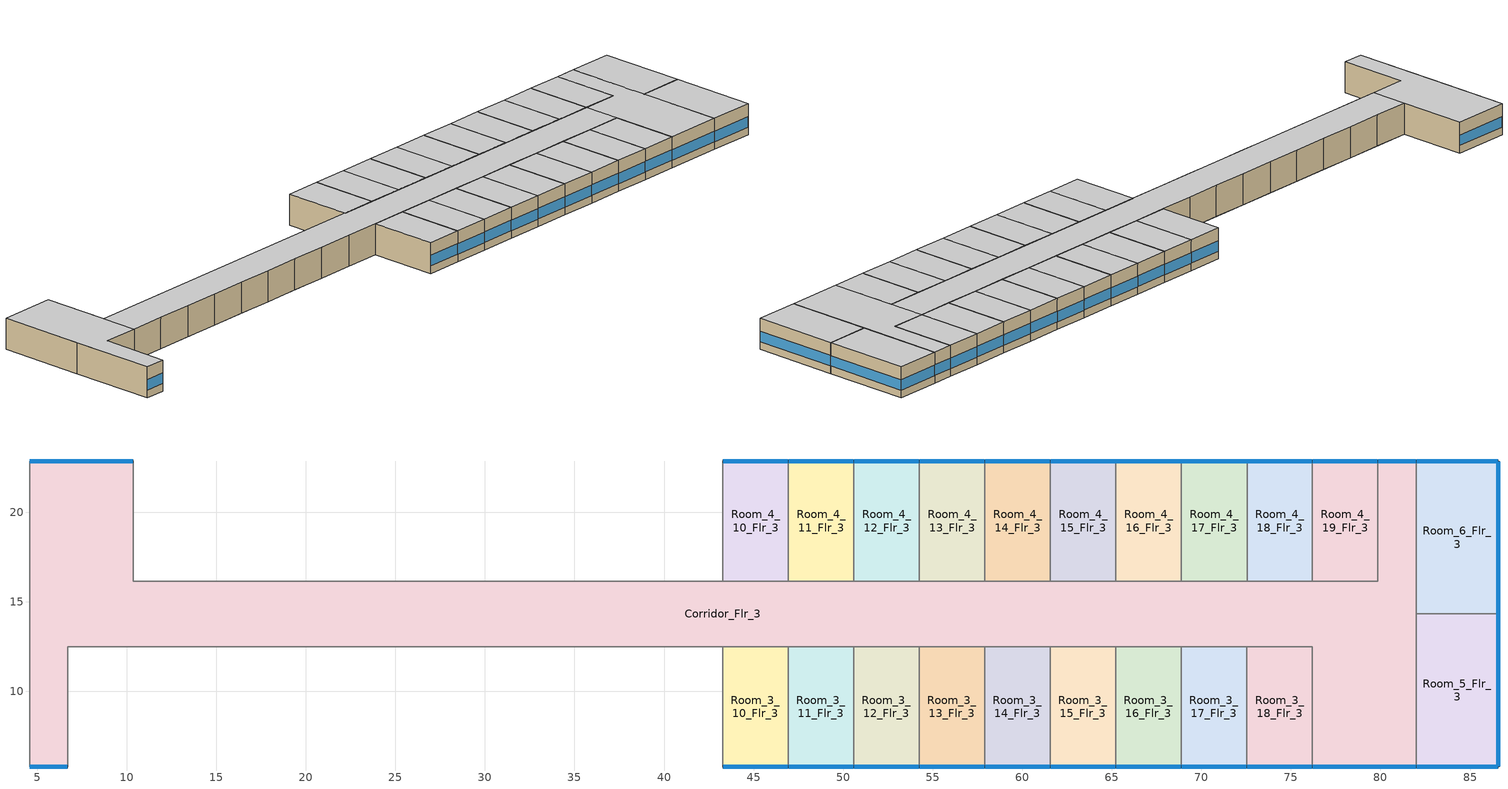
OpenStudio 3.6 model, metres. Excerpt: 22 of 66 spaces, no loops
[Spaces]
Room_6_Flr_3
 floor adiabatic (BTAP-Int-Wall): 86.56,22.86 86.56,14.33 81.99,14.33 81.99,22.86 z7.01
 wall outside: 86.56,14.33 86.56,22.86 81.99,22.86 z7.01:10.06
 wall to Corridor_Flr_3: 81.99,22.86 81.99,14.33 z7.01:10.06
 wall to Room_5_Flr_3: 81.99,14.33 86.56,14.33 z7.01:10.06
 window (BTAP-Ext-FixedWindow:U=0.220 SHGC=0.600): 86.56,14.35 86.56,22.83 z7.77:8.79; 86.54,22.86 82.02,22.86 z7.77:8.8
 ceiling adiabatic (BTAP-Int-Wall): 86.56,14.33 86.56,22.86 81.99,22.86 81.99,14.33 z10.06
Corridor_Flr_3
 floor adiabatic (BTAP-Int-Wall): 76.2,16.15 76.2,12.5 10.36,12.5 10.36,16.15 z7.01; 81.99,22.86 81.99,5.79 76.2,5.79 76.2,16.15 79.86,16.15 79.86,22.86 z7.01; 10.36,22.86 10.36,12.5 6.71,12.5 6.71,5.79 4.57,5.79 4.57,22.86 z7.01
 wall outside: 81.99,22.86 79.86,22.86 / 4.57,5.79 6.71,5.79 / 10.36,22.86 4.57,22.86 / 76.2,5.79 81.99,5.79 z7.01:10.06
 wall to Room_4_19_Flr_3: 79.86,22.86 79.86,16.15 76.2,16.15 z7.01:10.06
 wall to Room_3_0_Flr_3: 6.71,5.79 6.71,12.5 10.36,12.5 z7.01:10.06
 wall to Room_2_Flr_3: 4.57,22.86 4.57,14.33 z7.01:10.06
 wall to Room_3_18_Flr_3: 72.53,12.5 76.2,12.5 76.2,5.79 z7.01:10.06
 wall to Room_5_Flr_3: 81.99,5.79 81.99,14.33 z7.01:10.06
 wall to Room_4_1_Flr_3: 14.02,16.15 10.36,16.15 10.36,22.86 z7.01:10.06
 wall to Room_1_Flr_3: 4.57,14.33 4.57,5.79 z7.01:10.06
 wall to Room_4_2_Flr_3: 17.68,16.15 14.02,16.15 z7.01:10.06
 wall to Room_3_17_Flr_3: 68.88,12.5 72.53,12.5 z7.01:10.06
 wall to Room_3_2_Flr_3: 14.02,12.5 17.68,12.5 z7.01:10.06
 wall to Room_3_8_Flr_3: 35.96,12.5 39.62,12.5 z7.01:10.06
 wall to Room_3_9_Flr_3: 39.62,12.5 43.28,12.5 z7.01:10.06
 wall to Room_3_3_Flr_3: 17.68,12.5 21.33,12.5 z7.01:10.06
 wall to Room_3_7_Flr_3: 32.3,12.5 35.96,12.5 z7.01:10.06
 wall to Room_3_4_Flr_3: 21.33,12.5 24.99,12.5 z7.01:10.06
 wall to Room_3_1_Flr_3: 10.36,12.5 14.02,12.5 z7.01:10.06
 wall to Room_3_6_Flr_3: 28.65,12.5 32.3,12.5 z7.01:10.06
 wall to Room_3_5_Flr_3: 24.99,12.5 28.65,12.5 z7.01:10.06
 wall to Room_3_14_Flr_3: 57.9,12.5 61.56,12.5 z7.01:10.06
 wall to Room_3_13_Flr_3: 54.25,12.5 57.9,12.5 z7.01:10.06
 wall to Room_3_15_Flr_3: 61.56,12.5 65.22,12.5 z7.01:10.06
 wall to Room_3_11_Flr_3: 46.93,12.5 50.59,12.5 z7.01:10.06
 wall to Room_3_10_Flr_3: 43.28,12.5 46.93,12.5 z7.01:10.06
 wall to Room_3_12_Flr_3: 50.59,12.5 54.25,12.5 z7.01:10.06
 wall to Room_3_16_Flr_3: 65.22,12.5 68.88,12.5 z7.01:10.06
 wall to Room_4_3_Flr_3: 21.34,16.15 17.68,16.15 z7.01:10.06
 wall to Room_4_4_Flr_3: 25,16.15 21.34,16.15 z7.01:10.06
 wall to Room_4_6_Flr_3: 32.31,16.15 28.65,16.15 z7.01:10.06
 wall to Room_4_10_Flr_3: 46.94,16.15 43.28,16.15 z7.01:10.06
 wall to Room_4_7_Flr_3: 35.97,16.15 32.31,16.15 z7.01:10.06
 wall to Room_4_9_Flr_3: 43.28,16.15 39.63,16.15 z7.01:10.06
 wall to Room_4_8_Flr_3: 39.63,16.15 35.97,16.15 z7.01:10.06
 wall to Room_4_11_Flr_3: 50.6,16.15 46.94,16.15 z7.01:10.06
 wall to Room_4_5_Flr_3: 28.65,16.15 25,16.15 z7.01:10.06
 wall to Room_4_14_Flr_3: 61.58,16.15 57.92,16.15 z7.01:10.06
 wall to Room_4_16_Flr_3: 68.89,16.15 65.23,16.15 z7.01:10.06
 wall to Room_4_17_Flr_3: 72.55,16.15 68.89,16.15 z7.01:10.06
 wall to Room_4_13_Flr_3: 57.92,16.15 54.26,16.15 z7.01:10.06
 wall to Room_4_18_Flr_3: 76.2,16.15 72.55,16.15 z7.01:10.06
 wall to Room_4_12_Flr_3: 54.26,16.15 50.6,16.15 z7.01:10.06
 wall to Room_4_15_Flr_3: 65.23,16.15 61.58,16.15 z7.01:10.06
 window (BTAP-Ext-FixedWindow:U=0.220 SHGC=0.600): 10.34,22.86 4.6,22.86 / 76.23,5.79 81.97,5.79 z7.77:8.79; 4.6,5.79 6.68,5.79 / 81.97,22.86 79.88,22.86 z7.77:8.81
 ceiling adiabatic (BTAP-Int-Wall): 81.99,5.79 81.99,22.86 79.86,22.86 79.86,16.15 76.2,16.15 76.2,5.79 z10.06; 6.71,5.79 6.71,12.5 10.36,12.5 10.36,22.86 4.57,22.86 4.57,5.79 z10.06; 76.2,12.5 76.2,16.15 10.36,16.15 10.36,12.5 z10.06
Room_5_Flr_3
 floor adiabatic (BTAP-Int-Wall): 86.56,14.33 86.56,5.79 81.99,5.79 81.99,14.33 z7.01
 wall outside: 81.99,5.79 86.56,5.79 86.56,14.33 z7.01:10.06
 window (BTAP-Ext-FixedWindow:U=0.220 SHGC=0.600): 86.56,5.82 86.56,14.3 z7.77:8.79; 82.02,5.79 86.54,5.79 z7.77:8.8
 ceiling adiabatic (BTAP-Int-Wall): 86.56,5.79 86.56,14.33 81.99,14.33 81.99,5.79 z10.06
Room_3_10_Flr_3
 floor adiabatic (BTAP-Int-Wall): 46.93,12.5 46.93,5.79 43.28,5.79 43.28,12.5 z7.01
 wall outside: 43.28,5.79 46.93,5.79 z7.01:10.06
 wall to Room_3_9_Flr_3: 43.28,12.5 43.28,5.79 z7.01:10.06
 wall to Room_3_11_Flr_3: 46.93,5.79 46.93,12.5 z7.01:10.06
 window (BTAP-Ext-FixedWindow:U=0.220 SHGC=0.600): 43.3,5.79 46.91,5.79 z7.77:8.8
 ceiling adiabatic (BTAP-Int-Wall): 46.93,5.79 46.93,12.5 43.28,12.5 43.28,5.79 z10.06
Room_3_11_Flr_3
 floor adiabatic (BTAP-Int-Wall): 50.59,12.5 50.59,5.79 46.93,5.79 46.93,12.5 z7.01
 wall outside: 46.93,5.79 50.59,5.79 z7.01:10.06
 wall to Room_3_12_Flr_3: 50.59,5.79 50.59,12.5 z7.01:10.06
 window (BTAP-Ext-FixedWindow:U=0.220 SHGC=0.600): 46.96,5.79 50.56,5.79 z7.77:8.8
 ceiling adiabatic (BTAP-Int-Wall): 50.59,5.79 50.59,12.5 46.93,12.5 46.93,5.79 z10.06
Room_3_12_Flr_3
 floor adiabatic (BTAP-Int-Wall): 54.25,12.5 54.25,5.79 50.59,5.79 50.59,12.5 z7.01
 wall outside: 50.59,5.79 54.25,5.79 z7.01:10.06
 wall to Room_3_13_Flr_3: 54.25,5.79 54.25,12.5 z7.01:10.06
 window (BTAP-Ext-FixedWindow:U=0.220 SHGC=0.600): 50.62,5.79 54.22,5.79 z7.77:8.8
 ceiling adiabatic (BTAP-Int-Wall): 54.25,5.79 54.25,12.5 50.59,12.5 50.59,5.79 z10.06
Room_3_13_Flr_3
 floor adiabatic (BTAP-Int-Wall): 57.9,12.5 57.9,5.79 54.25,5.79 54.25,12.5 z7.01
 wall outside: 54.25,5.79 57.9,5.79 z7.01:10.06
 wall to Room_3_14_Flr_3: 57.9,5.79 57.9,12.5 z7.01:10.06
 window (BTAP-Ext-FixedWindow:U=0.220 SHGC=0.600): 54.27,5.79 57.88,5.79 z7.77:8.8
 ceiling adiabatic (BTAP-Int-Wall): 57.9,5.79 57.9,12.5 54.25,12.5 54.25,5.79 z10.06
Room_3_14_Flr_3
 floor adiabatic (BTAP-Int-Wall): 61.56,12.5 61.56,5.79 57.9,5.79 57.9,12.5 z7.01
 wall outside: 57.9,5.79 61.56,5.79 z7.01:10.06
 wall to Room_3_15_Flr_3: 61.56,5.79 61.56,12.5 z7.01:10.06
 window (BTAP-Ext-FixedWindow:U=0.220 SHGC=0.600): 57.93,5.79 61.54,5.79 z7.77:8.8
 ceiling adiabatic (BTAP-Int-Wall): 61.56,5.79 61.56,12.5 57.9,12.5 57.9,5.79 z10.06
Room_3_15_Flr_3
 floor adiabatic (BTAP-Int-Wall): 65.22,12.5 65.22,5.79 61.56,5.79 61.56,12.5 z7.01
 wall outside: 61.56,5.79 65.22,5.79 z7.01:10.06
 wall to Room_3_16_Flr_3: 65.22,5.79 65.22,12.5 z7.01:10.06
 window (BTAP-Ext-FixedWindow:U=0.220 SHGC=0.600): 61.59,5.79 65.19,5.79 z7.77:8.8
 ceiling adiabatic (BTAP-Int-Wall): 65.22,5.79 65.22,12.5 61.56,12.5 61.56,5.79 z10.06
Room_3_16_Flr_3
 floor adiabatic (BTAP-Int-Wall): 68.88,12.5 68.88,5.79 65.22,5.79 65.22,12.5 z7.01
 wall outside: 65.22,5.79 68.88,5.79 z7.01:10.06
 wall to Room_3_17_Flr_3: 68.88,5.79 68.88,12.5 z7.01:10.06
 window (BTAP-Ext-FixedWindow:U=0.220 SHGC=0.600): 65.24,5.79 68.85,5.79 z7.77:8.8
 ceiling adiabatic (BTAP-Int-Wall): 68.88,5.79 68.88,12.5 65.22,12.5 65.22,5.79 z10.06
Room_3_17_Flr_3
 floor adiabatic (BTAP-Int-Wall): 72.53,12.5 72.53,5.79 68.88,5.79 68.88,12.5 z7.01
 wall outside: 68.88,5.79 72.53,5.79 z7.01:10.06
 wall to Room_3_18_Flr_3: 72.53,5.79 72.53,12.5 z7.01:10.06
 window (BTAP-Ext-FixedWindow:U=0.220 SHGC=0.600): 68.9,5.79 72.51,5.79 z7.77:8.8
 ceiling adiabatic (BTAP-Int-Wall): 72.53,5.79 72.53,12.5 68.88,12.5 68.88,5.79 z10.06
Room_3_18_Flr_3
 floor adiabatic (BTAP-Int-Wall): 76.2,12.5 76.2,5.79 72.53,5.79 72.53,12.5 z7.01
 wall outside: 72.53,5.79 76.2,5.79 z7.01:10.06
 window (BTAP-Ext-FixedWindow:U=0.220 SHGC=0.600): 72.56,5.79 76.17,5.79 z7.77:8.8
 ceiling adiabatic (BTAP-Int-Wall): 76.2,5.79 76.2,12.5 72.53,12.5 72.53,5.79 z10.06
Room_4_10_Flr_3
 floor adiabatic (BTAP-Int-Wall): 46.94,22.86 46.94,16.15 43.28,16.15 43.28,22.86 z7.01
 wall outside: 46.94,22.86 43.28,22.86 z7.01:10.06
 wall to Room_4_9_Flr_3: 43.28,22.86 43.28,16.15 z7.01:10.06
 wall to Room_4_11_Flr_3: 46.94,16.15 46.94,22.86 z7.01:10.06
 window (BTAP-Ext-FixedWindow:U=0.220 SHGC=0.600): 46.92,22.86 43.31,22.86 z7.77:8.8
 ceiling adiabatic (BTAP-Int-Wall): 46.94,16.15 46.94,22.86 43.28,22.86 43.28,16.15 z10.06
Room_4_11_Flr_3
 floor adiabatic (BTAP-Int-Wall): 50.6,22.86 50.6,16.15 46.94,16.15 46.94,22.86 z7.01
 wall outside: 50.6,22.86 46.94,22.86 z7.01:10.06
 wall to Room_4_12_Flr_3: 50.6,16.15 50.6,22.86 z7.01:10.06
 window (BTAP-Ext-FixedWindow:U=0.220 SHGC=0.600): 50.58,22.86 46.97,22.86 z7.77:8.8
 ceiling adiabatic (BTAP-Int-Wall): 50.6,16.15 50.6,22.86 46.94,22.86 46.94,16.15 z10.06
Room_4_12_Flr_3
 floor adiabatic (BTAP-Int-Wall): 54.26,22.86 54.26,16.15 50.6,16.15 50.6,22.86 z7.01
 wall outside: 54.26,22.86 50.6,22.86 z7.01:10.06
 wall to Room_4_13_Flr_3: 54.26,16.15 54.26,22.86 z7.01:10.06
 window (BTAP-Ext-FixedWindow:U=0.220 SHGC=0.600): 54.23,22.86 50.63,22.86 z7.77:8.8
 ceiling adiabatic (BTAP-Int-Wall): 54.26,16.15 54.26,22.86 50.6,22.86 50.6,16.15 z10.06
Room_4_13_Flr_3
 floor adiabatic (BTAP-Int-Wall): 57.92,22.86 57.92,16.15 54.26,16.15 54.26,22.86 z7.01
 wall outside: 57.92,22.86 54.26,22.86 z7.01:10.06
 wall to Room_4_14_Flr_3: 57.92,16.15 57.92,22.86 z7.01:10.06
 window (BTAP-Ext-FixedWindow:U=0.220 SHGC=0.600): 57.89,22.86 54.28,22.86 z7.77:8.8
 ceiling adiabatic (BTAP-Int-Wall): 57.92,16.15 57.92,22.86 54.26,22.86 54.26,16.15 z10.06
Room_4_14_Flr_3
 floor adiabatic (BTAP-Int-Wall): 61.58,22.86 61.58,16.15 57.92,16.15 57.92,22.86 z7.01
 wall outside: 61.58,22.86 57.92,22.86 z7.01:10.06
 wall to Room_4_15_Flr_3: 61.58,16.15 61.58,22.86 z7.01:10.06
 window (BTAP-Ext-FixedWindow:U=0.220 SHGC=0.600): 61.55,22.86 57.94,22.86 z7.77:8.8
 ceiling adiabatic (BTAP-Int-Wall): 61.58,16.15 61.58,22.86 57.92,22.86 57.92,16.15 z10.06
Room_4_15_Flr_3
 floor adiabatic (BTAP-Int-Wall): 65.23,22.86 65.23,16.15 61.58,16.15 61.58,22.86 z7.01
 wall outside: 65.23,22.86 61.58,22.86 z7.01:10.06
 wall to Room_4_16_Flr_3: 65.23,16.15 65.23,22.86 z7.01:10.06
 window (BTAP-Ext-FixedWindow:U=0.220 SHGC=0.600): 65.21,22.86 61.6,22.86 z7.77:8.8
 ceiling adiabatic (BTAP-Int-Wall): 65.23,16.15 65.23,22.86 61.58,22.86 61.58,16.15 z10.06
Room_4_16_Flr_3
 floor adiabatic (BTAP-Int-Wall): 68.89,22.86 68.89,16.15 65.23,16.15 65.23,22.86 z7.01
 wall outside: 68.89,22.86 65.23,22.86 z7.01:10.06
 wall to Room_4_17_Flr_3: 68.89,16.15 68.89,22.86 z7.01:10.06
 window (BTAP-Ext-FixedWindow:U=0.220 SHGC=0.600): 68.87,22.86 65.26,22.86 z7.77:8.8
 ceiling adiabatic (BTAP-Int-Wall): 68.89,16.15 68.89,22.86 65.23,22.86 65.23,16.15 z10.06
Room_4_17_Flr_3
 floor adiabatic (BTAP-Int-Wall): 72.55,22.86 72.55,16.15 68.89,16.15 68.89,22.86 z7.01
 wall outside: 72.55,22.86 68.89,22.86 z7.01:10.06
 wall to Room_4_18_Flr_3: 72.55,16.15 72.55,22.86 z7.01:10.06
 window (BTAP-Ext-FixedWindow:U=0.220 SHGC=0.600): 72.52,22.86 68.92,22.86 z7.77:8.8
 ceiling adiabatic (BTAP-Int-Wall): 72.55,16.15 72.55,22.86 68.89,22.86 68.89,16.15 z10.06
Room_4_18_Flr_3
 floor adiabatic (BTAP-Int-Wall): 76.2,22.86 76.2,16.15 72.55,16.15 72.55,22.86 z7.01
 wall outside: 76.2,22.86 72.55,22.86 z7.01:10.06
 wall to Room_4_19_Flr_3: 76.2,16.15 76.2,22.86 z7.01:10.06
 window (BTAP-Ext-FixedWindow:U=0.220 SHGC=0.600): 76.17,22.86 72.57,22.86 z7.77:8.8
 ceiling adiabatic (BTAP-Int-Wall): 76.2,16.15 76.2,22.86 72.55,22.86 72.55,16.15 z10.06
Room_4_19_Flr_3
 floor adiabatic (BTAP-Int-Wall): 79.86,22.86 79.86,16.15 76.2,16.15 76.2,22.86 z7.01
 wall outside: 79.86,22.86 76.2,22.86 z7.01:10.06
 window (BTAP-Ext-FixedWindow:U=0.220 SHGC=0.600): 79.83,22.86 76.23,22.86 z7.77:8.8
 ceiling adiabatic (BTAP-Int-Wall): 79.86,16.15 79.86,22.86 76.2,22.86 76.2,16.15 z10.06
[Site]
Calgary Intl AP_AB_CAN: Latitude {deg}=51.114; Longitude {deg}=-114.02; Time Zone {hr}=-7; Elevation {m}=1084.1; Terrain=City
[Building]
LargeHotel: North Axis {deg}=0; Default Construction Set=BTAP-Mass at hdd = 5000.0; Standards Number of Stories=7; Standards Number of Above Ground Stories=6; Standards Template=NECB2011; Standards Building Type=LargeHotel
[Site:WaterMainsTemperature]
Calculation Method=Correlation; Annual Average Outdoor Air Temperature {C}=5; Maximum Difference In Monthly Average Outdoor Air Temperatures {deltaC}=23.3
[Site:GroundTemperature:BuildingSurface]
19.527, 19.502, 19.536, 19.598, 20.002, 21.64, 22.225, 22.375, 21.449, 20.121, 19.802, 19.633
[SizingPeriod:DesignDay] Barometric Pressure {Pa}=88961; Rain Indicator=No; Snow Indicator=No; Day of Month=21; Daylight Saving Time Indicator=No; Humidity Condition Type=Wetbulb; Dry-Bulb Temperature Range Modifier Type=DefaultMultipliers
Name | Maximum Dry-Bulb Temperature {C} | Daily Dry-Bulb Temperature Range {deltaC} | Wind Speed {m/s} | Wind Direction {deg} | Month | Day Type | Wetbulb or DewPoint at Maximum Dry-Bulb {C} | Solar Model Indicator | ASHRAE Clear Sky Optical Depth for Beam Irradiance | ASHRAE Clear Sky Optical Depth for Diffuse Irradiance | Sky Clearness
Calgary Intl AP Ann Clg .4% Condns DB=>MWB | 28.5 | 12.1 | 4.5 | 160 | 7 | SummerDesignDay | 16.1 | ASHRAETau | 0.339 | 2.421
Calgary Intl AP Ann Htg 99.6% Condns DB | -28.5 | 0 | 2.9 | 200 | 1 | WinterDesignDay | -28.5 | ASHRAEClearSky |  |  | 0
[Material:NoMass] Roughness=Smooth; Thermal Absorptance=0.9; Solar Absorptance=0.7
Name | Thermal Resistance {m2-K/W} | Visible Absorptance
Typical Carpet Pad; Typical Carpet Pad 1 | 0.21648 | 0.8
Typical Insulation 1 | 5.91238 | 0.7
Typical Insulation 2 | 4.49096 | 0.7
Typical Insulation 3 | 6.17282 | 0.7
Typical Carpet Pad 2 | 1.25503 | 0.8
Typical Carpet Pad 3; Typical Carpet Pad 4 | 3.45515 | 0.8
Typical Insulation 4 | 0.454528 | 0.7
Typical Insulation 5 | 0.454545 | 0.7
[Material]
Name | Roughness | Thickness {m} | Conductivity {W/m-K} | Density {kg/m3} | Specific Heat {J/kg-K} | Thermal Absorptance | Solar Absorptance | Visible Absorptance
G05 25mm wood | MediumSmooth | 0.0254 | 0.15 | 608 | 1630 | 0.9 | 0.5 | 0.5
100mm Normalweight concrete floor 1 | MediumSmooth | 0.1016 | 2.31 | 2322 | 832
G01 13mm gypsum board 1 | Smooth | 0.0127 | 0.16 | 800 | 1090 | 0.9 | 0.7 | 0.5
4 in. Normalweight Concrete Floor 1 | MediumRough | 0.1016 | 2.31 | 2322 | 832 | 0.9 | 0.7 | 0.7
1IN Stucco 1 | Smooth | 0.0253 | 0.6918 | 1858 | 837 | 0.9 | 0.7 | 0.92
8IN CONCRETE HW RefBldg 1 | Rough | 0.2032 | 1.311 | 2240 | 836.8 | 0.9 | 0.7 | 0.7
1/2IN Gypsum 1 | Smooth | 0.0127 | 0.16 | 784.9 | 830 | 0.9 | 0.4 | 0.4
Metal Roof Surface 1; F08 Metal surface 1 | Smooth | 0.0008 | 45.28 | 7824 | 500 | 0.9 | 0.7 | 0.7
6 in. Normalweight Concrete Floor 1; 6 in. Normalweight Concrete Floor 2; 6 in. Normalweight Concrete Floor 3 | MediumRough | 0.1524 | 2.31 | 2322 | 832 | 0.9 | 0.7 | 0.7
[Construction]
BTAP-Int-Partition; BTAP-Int-Door: G05 25mm wood
BTAP-Int-Floor: 100mm Normalweight concrete floor 1, Typical Carpet Pad
BTAP-Int-Wall: G01 13mm gypsum board 1, G01 13mm gypsum board 1
BTAP-Int-Ceiling: Typical Carpet Pad, 100mm Normalweight concrete floor 1
BTAP-Int-Window: SimpleGlazing
BTAP-Ext-Floor-Mass:U-0.162: Typical Insulation 1, 4 in. Normalweight Concrete Floor 1, Typical Carpet Pad 1
BTAP-Ext-Wall-Mass:U-0.21: 1IN Stucco 1, 8IN CONCRETE HW RefBldg 1, Typical Insulation 2, 1/2IN Gypsum 1
BTAP-Ext-Roof-Metal:U-0.162: Metal Roof Surface 1, Typical Insulation 3
BTAP-Grnd-Floor-Mass:U-0.757: 6 in. Normalweight Concrete Floor 1, Typical Carpet Pad 2
BTAP-Grnd-Wall-Mass:U-0.284: 6 in. Normalweight Concrete Floor 2, Typical Carpet Pad 3
BTAP-Grnd-Roof-Mass:U-0.284: 6 in. Normalweight Concrete Floor 3, Typical Carpet Pad 4
BTAP-Ext-FixedWindow:U=0.220 SHGC=0.600; BTAP-Ext-GlassDoors:U=0.220 SHGC=0.600; BTAP-Ext-Skylights:U=0.220 SHGC=0.600; BTAP-Ext-DaylightDomes:U=0.220 SHGC=0.600; BTAP-Ext-DaylightDiffuser:U=0.220 SHGC=0.600: SimpleGlazing:U=0.220 SHGC=0.600
BTAP-Ext-Door:U-2.2: F08 Metal surface 1, Typical Insulation 4
BTAP-Ext-OverHeadDoor:U-2.2: Typical Insulation 5
[DefaultConstructionSet]
BTAP-Mass at hdd = 5000.0: Default Exterior Surface Constructions=BTAP-Mass at hdd = 5000.0; Default Interior Surface Constructions=Default Surface Constructions 2; Default Ground Contact Surface Constructions=BTAP-Mass at hdd = 5000.0 1; Default Exterior SubSurface Constructions=BTAP-Mass at hdd = 5000.0; Default Interior SubSurface Constructions=Default Sub Surface Constructions 2; Interior Partition Construction=BTAP-Int-Partition
[DefaultSurfaceConstructions]
Name | Floor Construction | Wall Construction | Roof Ceiling Construction
Default Surface Constructions 2 | BTAP-Int-Floor | BTAP-Int-Wall | BTAP-Int-Ceiling
BTAP-Mass at hdd = 5000.0 | BTAP-Ext-Floor-Mass:U-0.162 | BTAP-Ext-Wall-Mass:U-0.21 | BTAP-Ext-Roof-Metal:U-0.162
BTAP-Mass at hdd = 5000.0 1 | BTAP-Grnd-Floor-Mass:U-0.757 | BTAP-Grnd-Wall-Mass:U-0.284 | BTAP-Grnd-Roof-Mass:U-0.284
[DefaultSubSurfaceConstructions]
Name | Fixed Window Construction | Operable Window Construction | Door Construction | Glass Door Construction | Overhead Door Construction | Skylight Construction | Tubular Daylight Dome Construction | Tubular Daylight Diffuser Construction
Default Sub Surface Constructions 2 | BTAP-Int-Window | BTAP-Int-Window | BTAP-Int-Door
BTAP-Mass at hdd = 5000.0 | BTAP-Ext-FixedWindow:U=0.220 SHGC=0.600 | BTAP-Ext-FixedWindow:U=0.220 SHGC=0.600 | BTAP-Ext-Door:U-2.2 | BTAP-Ext-GlassDoors:U=0.220 SHGC=0.600 | BTAP-Ext-OverHeadDoor:U-2.2 | BTAP-Ext-Skylights:U=0.220 SHGC=0.600 | BTAP-Ext-DaylightDomes:U=0.220 SHGC=0.600 | BTAP-Ext-DaylightDiffuser:U=0.220 SHGC=0.600
[WindowMaterial:SimpleGlazingSystem] U-Factor {W/m2-K}=2.2; Solar Heat Gain Coefficient=0.6; Visible Transmittance=0.21
SimpleGlazing; SimpleGlazing:U=0.220 SHGC=0.600
[Space] Building Story=Building Story 3; Volume {m3}=Autocalculate
Name | Space Type | Thermal Zone | Part of Total Floor Area
Corridor_Flr_3 | Space Function Corr. >= 2.4m wide-sch-F | WILD_ST=Corr. >= 2.4m wide-sch-E_FL=Building Story 3_SCH=F | Yes
Room_6_Flr_3 | Space Function Hotel/Motel - rooms | DU_BT=Space Function_ST=Hotel/Motel - rooms_FL=Building Story 3_SCHF 17 | Yes
Room_5_Flr_3 | Space Function Hotel/Motel - rooms | DU_BT=Space Function_ST=Hotel/Motel - rooms_FL=Building Story 3_SCHF 11 | Yes
Room_3_10_Flr_3 | Space Function Hotel/Motel - rooms | DU_BT=Space Function_ST=Hotel/Motel - rooms_FL=Building Story 3_SCHF 38
Room_3_11_Flr_3 | Space Function Hotel/Motel - rooms | DU_BT=Space Function_ST=Hotel/Motel - rooms_FL=Building Story 3_SCHF 8
Room_3_12_Flr_3 | Space Function Hotel/Motel - rooms | DU_BT=Space Function_ST=Hotel/Motel - rooms_FL=Building Story 3_SCHF 1
Room_3_13_Flr_3 | Space Function Hotel/Motel - rooms | DU_BT=Space Function_ST=Hotel/Motel - rooms_FL=Building Story 3_SCHF 4
Room_3_14_Flr_3 | Space Function Hotel/Motel - rooms | DU_BT=Space Function_ST=Hotel/Motel - rooms_FL=Building Story 3_SCHF 14
Room_3_15_Flr_3 | Space Function Hotel/Motel - rooms | DU_BT=Space Function_ST=Hotel/Motel - rooms_FL=Building Story 3_SCHF 20
Room_3_16_Flr_3 | Space Function Hotel/Motel - rooms | DU_BT=Space Function_ST=Hotel/Motel - rooms_FL=Building Story 3_SCHF 23
Room_3_17_Flr_3 | Space Function Hotel/Motel - rooms | DU_BT=Space Function_ST=Hotel/Motel - rooms_FL=Building Story 3_SCHF 16
Room_3_18_Flr_3 | Space Function Hotel/Motel - rooms | DU_BT=Space Function_ST=Hotel/Motel - rooms_FL=Building Story 3_SCHF 6
Room_4_10_Flr_3 | Space Function Hotel/Motel - rooms | DU_BT=Space Function_ST=Hotel/Motel - rooms_FL=Building Story 3_SCHF 32
Room_4_11_Flr_3 | Space Function Hotel/Motel - rooms | DU_BT=Space Function_ST=Hotel/Motel - rooms_FL=Building Story 3_SCHF 33
Room_4_12_Flr_3 | Space Function Hotel/Motel - rooms | DU_BT=Space Function_ST=Hotel/Motel - rooms_FL=Building Story 3_SCHF 35
Room_4_13_Flr_3 | Space Function Hotel/Motel - rooms | DU_BT=Space Function_ST=Hotel/Motel - rooms_FL=Building Story 3_SCHF 37
Room_4_14_Flr_3 | Space Function Hotel/Motel - rooms | DU_BT=Space Function_ST=Hotel/Motel - rooms_FL=Building Story 3_SCHF 7
Room_4_15_Flr_3 | Space Function Hotel/Motel - rooms | DU_BT=Space Function_ST=Hotel/Motel - rooms_FL=Building Story 3_SCHF 39
Room_4_16_Flr_3 | Space Function Hotel/Motel - rooms | DU_BT=Space Function_ST=Hotel/Motel - rooms_FL=Building Story 3_SCHF 24
Room_4_17_Flr_3 | Space Function Hotel/Motel - rooms | DU_BT=Space Function_ST=Hotel/Motel - rooms_FL=Building Story 3_SCHF 40
Room_4_18_Flr_3 | Space Function Hotel/Motel - rooms | DU_BT=Space Function_ST=Hotel/Motel - rooms_FL=Building Story 3_SCHF 30
Room_4_19_Flr_3 | Space Function Hotel/Motel - rooms | DU_BT=Space Function_ST=Hotel/Motel - rooms_FL=Building Story 3_SCHF 41
[BuildingStory]
Building Story 3: Nominal Z Coordinate {m}=7.008
[SpaceType] Standards Building Type=Space Function
Name | Default Schedule Set | Design Specification Outdoor Air Object | Standards Space Type
Space Function Hotel/Motel - rooms | Space Function Hotel/Motel - rooms Schedule Set | Space Function Hotel/Motel - rooms Ventilation | Hotel/Motel - rooms
Space Function Corr. >= 2.4m wide-sch-F | Space Function Corr. >= 2.4m wide-sch-F Schedule Set | Space Function Corr. >= 2.4m wide-sch-F Ventilation | Corr. >= 2.4m wide-sch-F
[People:Definition] Number of People Calculation Method=People/Area; Fraction Radiant=0.3
Name | People per Space Floor Area {person/m2}
Space Function Hotel/Motel - rooms People Definition | 0.0400417
Space Function Corr. >= 2.4m wide-sch-F People Definition | 0.0100104
[People] Work Efficiency Schedule=Work Efficiency Schedule; Clothing Insulation Schedule=Clothing Schedule; Air Velocity Schedule=Air Velocity Schedule; Multiplier=1
Name | People Definition | Space or SpaceType
Space Function Hotel/Motel - rooms People | Space Function Hotel/Motel - rooms People Definition | Space Function Hotel/Motel - rooms
Space Function Corr. >= 2.4m wide-sch-F People | Space Function Corr. >= 2.4m wide-sch-F People Definition | Space Function Corr. >= 2.4m wide-sch-F
[Lights:Definition] Design Level Calculation Method=Watts/Area; Fraction Radiant=0.5; Fraction Visible=0.2
Name | Watts per Space Floor Area {W/m2}
Space Function Hotel/Motel - rooms Lights Definition | 11.8999
Space Function Corr. >= 2.4m wide-sch-F Lights Definition | 7.09994
[Lights] Fraction Replaceable=1
Name | Lights Definition | Space or SpaceType
Space Function Hotel/Motel - rooms Lights | Space Function Hotel/Motel - rooms Lights Definition | Space Function Hotel/Motel - rooms
Space Function Corr. >= 2.4m wide-sch-F Lights | Space Function Corr. >= 2.4m wide-sch-F Lights Definition | Space Function Corr. >= 2.4m wide-sch-F
[DesignSpecification:OutdoorAir] Outdoor Air Method=Sum
Name | Outdoor Air Flow per Floor Area {m3/s-m2}
Space Function Hotel/Motel - rooms Ventilation | 0.00046228
Space Function Corr. >= 2.4m wide-sch-F Ventilation | 0.000254
[DefaultScheduleSet] Number of People Schedule=NECB-F-Occupancy; People Activity Level Schedule=NECB-Activity; Lighting Schedule=NECB-F-Lighting; Electric Equipment Schedule=NECB-F-Electric-Equipment; Infiltration Schedule=Always On
Space Function Hotel/Motel - rooms Schedule Set; Space Function Corr. >= 2.4m wide-sch-F Schedule Set
[ThermostatSetpoint:DualSetpoint] Heating Setpoint Temperature Schedule=NECB-F-Thermostat Setpoint-Heating; Cooling Setpoint Temperature Schedule=NECB-F-Thermostat Setpoint-Cooling
Space Function Hotel/Motel - rooms Thermostat 113; Space Function Hotel/Motel - rooms Thermostat 116; Space Function Hotel/Motel - rooms Thermostat 119; Space Function Hotel/Motel - rooms Thermostat 120; Space Function Hotel/Motel - rooms Thermostat 121; Space Function Hotel/Motel - rooms Thermostat 124; Space Function Hotel/Motel - rooms Thermostat 128; Space Function Hotel/Motel - rooms Thermostat 131; Space Function Hotel/Motel - rooms Thermostat 132; Space Function Hotel/Motel - rooms Thermostat 135; Space Function Hotel/Motel - rooms Thermostat 138; Space Function Hotel/Motel - rooms Thermostat 139; Space Function Hotel/Motel - rooms Thermostat 145; Space Function Hotel/Motel - rooms Thermostat 149; Space Function Hotel/Motel - rooms Thermostat 150; Space Function Hotel/Motel - rooms Thermostat 152; Space Function Hotel/Motel - rooms Thermostat 154; Space Function Hotel/Motel - rooms Thermostat 155; Space Function Hotel/Motel - rooms Thermostat 156; Space Function Hotel/Motel - rooms Thermostat 157; Space Function Hotel/Motel - rooms Thermostat 158; Space Function Corr. >= 2.4m wide-sch-F Thermostat 1
[ElectricEquipment:Definition]
Space Function Hotel/Motel - rooms Elec Equip Definition: Design Level Calculation Method=Watts/Area; Watts per Space Floor Area {W/m2}=2.49998; Fraction Radiant=0.5
[ElectricEquipment]
Space Function Hotel/Motel - rooms Elec Equip: Electric Equipment Definition=Space Function Hotel/Motel - rooms Elec Equip Definition; Space or SpaceType=Space Function Hotel/Motel - rooms
[SpaceInfiltration:DesignFlowRate] Design Flow Rate Calculation Method=Flow/ExteriorArea
Name | Space or SpaceType | Schedule | Flow per Exterior Surface Area {m3/s-m2} | Constant Term Coefficient | Temperature Term Coefficient | Velocity Term Coefficient | Velocity Squared Term Coefficient
Corridor_Flr_3 Infiltration | Corridor_Flr_3 | Always On Discrete | 0.00025 | 0 | 0 | 0.224 | 0
Room_3_10_Flr_3 Infiltration | Room_3_10_Flr_3 | Always On Discrete | 0.00025 | 0 | 0 | 0.224 | 0
Room_3_11_Flr_3 Infiltration | Room_3_11_Flr_3 | Always On Discrete | 0.00025 | 0 | 0 | 0.224 | 0
Room_3_12_Flr_3 Infiltration | Room_3_12_Flr_3 | Always On Discrete | 0.00025 | 0 | 0 | 0.224 | 0
Room_3_13_Flr_3 Infiltration | Room_3_13_Flr_3 | Always On Discrete | 0.00025 | 0 | 0 | 0.224 | 0
Room_3_14_Flr_3 Infiltration | Room_3_14_Flr_3 | Always On Discrete | 0.00025 | 0 | 0 | 0.224 | 0
Room_3_15_Flr_3 Infiltration | Room_3_15_Flr_3 | Always On Discrete | 0.00025 | 0 | 0 | 0.224 | 0
Room_3_16_Flr_3 Infiltration | Room_3_16_Flr_3 | Always On Discrete | 0.00025 | 0 | 0 | 0.224 | 0
Room_3_17_Flr_3 Infiltration | Room_3_17_Flr_3 | Always On Discrete | 0.00025 | 0 | 0 | 0.224 | 0
Room_3_18_Flr_3 Infiltration | Room_3_18_Flr_3 | Always On Discrete | 0.00025 | 0 | 0 | 0.224 | 0
Room_4_10_Flr_3 Infiltration | Room_4_10_Flr_3 | Always On Discrete | 0.00025 | 0 | 0 | 0.224 | 0
Room_4_11_Flr_3 Infiltration | Room_4_11_Flr_3 | Always On Discrete | 0.00025 | 0 | 0 | 0.224 | 0
Room_4_12_Flr_3 Infiltration | Room_4_12_Flr_3 | Always On Discrete | 0.00025 | 0 | 0 | 0.224 | 0
Room_4_13_Flr_3 Infiltration | Room_4_13_Flr_3 | Always On Discrete | 0.00025 | 0 | 0 | 0.224 | 0
Room_4_14_Flr_3 Infiltration | Room_4_14_Flr_3 | Always On Discrete | 0.00025 | 0 | 0 | 0.224 | 0
Room_4_15_Flr_3 Infiltration | Room_4_15_Flr_3 | Always On Discrete | 0.00025 | 0 | 0 | 0.224 | 0
Room_4_16_Flr_3 Infiltration | Room_4_16_Flr_3 | Always On Discrete | 0.00025 | 0 | 0 | 0.224 | 0
Room_4_17_Flr_3 Infiltration | Room_4_17_Flr_3 | Always On Discrete | 0.00025 | 0 | 0 | 0.224 | 0
Room_4_18_Flr_3 Infiltration | Room_4_18_Flr_3 | Always On Discrete | 0.00025 | 0 | 0 | 0.224 | 0
Room_4_19_Flr_3 Infiltration | Room_4_19_Flr_3 | Always On Discrete | 0.00025 | 0 | 0 | 0.224 | 0
Room_5_Flr_3 Infiltration | Room_5_Flr_3 | Always On Discrete | 0.00025 | 0 | 0 | 0.224 | 0
Room_6_Flr_3 Infiltration | Room_6_Flr_3 | Always On Discrete | 0.00025 | 0 | 0 | 0.224 | 0
Space Function Corr. >= 2.4m wide-sch-F Infiltration | Space Function Corr. >= 2.4m wide-sch-F |  | 0.000250063
[ThermalZone] Multiplier=4; Use Ideal Air Loads=No
Name | Thermostat
DU_BT=Space Function_ST=Hotel/Motel - rooms_FL=Building Story 3_SCHF 1 | Space Function Hotel/Motel - rooms Thermostat 113
DU_BT=Space Function_ST=Hotel/Motel - rooms_FL=Building Story 3_SCHF 4 | Space Function Hotel/Motel - rooms Thermostat 116
DU_BT=Space Function_ST=Hotel/Motel - rooms_FL=Building Story 3_SCHF 6 | Space Function Hotel/Motel - rooms Thermostat 119
DU_BT=Space Function_ST=Hotel/Motel - rooms_FL=Building Story 3_SCHF 7 | Space Function Hotel/Motel - rooms Thermostat 120
DU_BT=Space Function_ST=Hotel/Motel - rooms_FL=Building Story 3_SCHF 8 | Space Function Hotel/Motel - rooms Thermostat 121
DU_BT=Space Function_ST=Hotel/Motel - rooms_FL=Building Story 3_SCHF 11 | Space Function Hotel/Motel - rooms Thermostat 124
DU_BT=Space Function_ST=Hotel/Motel - rooms_FL=Building Story 3_SCHF 14 | Space Function Hotel/Motel - rooms Thermostat 128
DU_BT=Space Function_ST=Hotel/Motel - rooms_FL=Building Story 3_SCHF 16 | Space Function Hotel/Motel - rooms Thermostat 131
DU_BT=Space Function_ST=Hotel/Motel - rooms_FL=Building Story 3_SCHF 17 | Space Function Hotel/Motel - rooms Thermostat 132
DU_BT=Space Function_ST=Hotel/Motel - rooms_FL=Building Story 3_SCHF 20 | Space Function Hotel/Motel - rooms Thermostat 135
DU_BT=Space Function_ST=Hotel/Motel - rooms_FL=Building Story 3_SCHF 23 | Space Function Hotel/Motel - rooms Thermostat 138
DU_BT=Space Function_ST=Hotel/Motel - rooms_FL=Building Story 3_SCHF 24 | Space Function Hotel/Motel - rooms Thermostat 139
DU_BT=Space Function_ST=Hotel/Motel - rooms_FL=Building Story 3_SCHF 30 | Space Function Hotel/Motel - rooms Thermostat 145
DU_BT=Space Function_ST=Hotel/Motel - rooms_FL=Building Story 3_SCHF 32 | Space Function Hotel/Motel - rooms Thermostat 149
DU_BT=Space Function_ST=Hotel/Motel - rooms_FL=Building Story 3_SCHF 33 | Space Function Hotel/Motel - rooms Thermostat 150
DU_BT=Space Function_ST=Hotel/Motel - rooms_FL=Building Story 3_SCHF 35 | Space Function Hotel/Motel - rooms Thermostat 152
DU_BT=Space Function_ST=Hotel/Motel - rooms_FL=Building Story 3_SCHF 37 | Space Function Hotel/Motel - rooms Thermostat 154
DU_BT=Space Function_ST=Hotel/Motel - rooms_FL=Building Story 3_SCHF 38 | Space Function Hotel/Motel - rooms Thermostat 155
DU_BT=Space Function_ST=Hotel/Motel - rooms_FL=Building Story 3_SCHF 39 | Space Function Hotel/Motel - rooms Thermostat 156
DU_BT=Space Function_ST=Hotel/Motel - rooms_FL=Building Story 3_SCHF 40 | Space Function Hotel/Motel - rooms Thermostat 157
DU_BT=Space Function_ST=Hotel/Motel - rooms_FL=Building Story 3_SCHF 41 | Space Function Hotel/Motel - rooms Thermostat 158
WILD_ST=Corr. >= 2.4m wide-sch-E_FL=Building Story 3_SCH=F | Space Function Corr. >= 2.4m wide-sch-F Thermostat 1
[Foundation:Kiva]
Bldg Kiva Foundation: Wall Height Above Grade {m}=0; Wall Depth Below Slab {m}=0
[Foundation:Kiva:Settings]

[Schedule:Ruleset]
Clothing Schedule: Default Day Schedule=Clothing Schedule Default Winter Clothes
Air Velocity Schedule: Default Day Schedule=Air Velocity Schedule Default
Work Efficiency Schedule: Default Day Schedule=Work Efficiency Schedule Default
NECB-Activity: Default Day Schedule=NECB-Activity Default; Summer Design Day Schedule=NECB-Activity Summer Design Day; Winter Design Day Schedule=NECB-Activity Winter Design Day
Always On: Default Day Schedule=Always On Default
NECB-F-Occupancy: Default Day Schedule=NECB-F-Occupancy Default
NECB-F-Lighting: Default Day Schedule=NECB-F-Lighting Default
NECB-F-Electric-Equipment: Default Day Schedule=NECB-F-Electric-Equipment Default
NECB-F-Thermostat Setpoint-Heating: Default Day Schedule=NECB-F-Thermostat Setpoint-Heating Default
NECB-F-Thermostat Setpoint-Cooling: Default Day Schedule=NECB-F-Thermostat Setpoint-Cooling Default
[Schedule:Day]
Clothing Schedule Default Winter Clothes; Always On Default: 24, 0, 1
Clothing Schedule Summer Clothes: 24, 0, 0.5
Air Velocity Schedule Default: 24, 0, 0.2
Work Efficiency Schedule Default: 24, 0, 0
NECB-Activity Default; NECB-Activity Winter Design Day; NECB-Activity Summer Design Day: 24, 0, 130
NECB-F-Occupancy Default; NECB-F-Occupancy Default|Wkdy Day: 7, 0, 0.9, 8, 0, 0.7, 10, 0, 0.4, 16, 0, 0.2, 17, 0, 0.3, 20, 0, 0.5, 22, 0, 0.7, 23, 0, 0.8, 24, 0, 0.9
NECB-F-Occupancy Sat Day: 1, 0, 0.7, 7, 0, 0.9, 8, 0, 0.7, 10, 0, 0.5, 18, 0, 0.3, 19, 0, 0.5, 22, 0, 0.6, 24, 0, 0.7
NECB-F-Occupancy Sun|Hol Day: 1, 0, 0.8, 9, 0, 0.7, 12, 0, 0.5, 14, 0, 0.3, 17, 0, 0.2, 18, 0, 0.3, 20, 0, 0.4, 22, 0, 0.6, 24, 0, 0.8
NECB-F-Lighting Default; NECB-F-Lighting Default|Wkdy Day; NECB-F-Electric-Equipment Default; NECB-F-Electric-Equipment Default|Wkdy Day: 1, 0, 0.3, 3, 0, 0.2, 6, 0, 0.1, 7, 0, 0.2, 8, 0, 0.4, 9, 0, 0.5, 11, 0, 0.4, 12, 0, 0.3, 19, 0, 0.2, 20, 0, 0.6, 21, 0, 0.8, 22, 0, 0.9, 23, 0, 0.8, 24, 0, 0.6
NECB-F-Lighting Sat Day; NECB-F-Electric-Equipment Sat Day: 1, 0, 0.3, 3, 0, 0.2, 7, 0, 0.1, 9, 0, 0.3, 11, 0, 0.4, 12, 0, 0.3, 19, 0, 0.2, 20, 0, 0.6, 23, 0, 0.7, 24, 0, 0.6
NECB-F-Lighting Sun|Hol Day; NECB-F-Electric-Equipment Sun|Hol Day: 3, 0, 0.3, 7, 0, 0.2, 8, 0, 0.3, 10, 0, 0.4, 14, 0, 0.3, 19, 0, 0.2, 20, 0, 0.5, 21, 0, 0.7, 22, 0, 0.8, 23, 0, 0.6, 24, 0, 0.5
NECB-F-Thermostat Setpoint-Heating Default; NECB-F-Thermostat Setpoint-Heating Default|Wkdy Day; NECB-F-Thermostat Setpoint-Heating Sat Day; NECB-F-Thermostat Setpoint-Heating Sun|Hol Day: 1, 0, 22, 7, 0, 18, 8, 0, 20, 24, 0, 22
NECB-F-Thermostat Setpoint-Cooling Default; NECB-F-Thermostat Setpoint-Cooling Default|Wkdy Day; NECB-F-Thermostat Setpoint-Cooling Sat Day; NECB-F-Thermostat Setpoint-Cooling Sun|Hol Day: 24, 0, 24
[Schedule:Rule] Date Specification Type=DateRange; Start Day=1
Name | Schedule Ruleset | Rule Order | Day Schedule | Start Month | End Month | End Day | Apply Monday | Apply Tuesday | Apply Wednesday | Apply Thursday | Apply Friday | Apply Saturday | Apply Sunday
Schedule Rule 1 | Clothing Schedule | 0 | Clothing Schedule Summer Clothes | 5 | 9 | 30
Schedule Rule 62 | NECB-F-Occupancy | 2 | NECB-F-Occupancy Default|Wkdy Day | 1 | 12 | 31 | Yes | Yes | Yes | Yes | Yes
Schedule Rule 63 | NECB-F-Occupancy | 1 | NECB-F-Occupancy Sat Day | 1 | 12 | 31 |  |  |  |  |  | Yes
Schedule Rule 64 | NECB-F-Occupancy | 0 | NECB-F-Occupancy Sun|Hol Day | 1 | 12 | 31 |  |  |  |  |  |  | Yes
Schedule Rule 65 | NECB-F-Lighting | 2 | NECB-F-Lighting Default|Wkdy Day | 1 | 12 | 31 | Yes | Yes | Yes | Yes | Yes
Schedule Rule 66 | NECB-F-Lighting | 1 | NECB-F-Lighting Sat Day | 1 | 12 | 31 |  |  |  |  |  | Yes
Schedule Rule 67 | NECB-F-Lighting | 0 | NECB-F-Lighting Sun|Hol Day | 1 | 12 | 31 |  |  |  |  |  |  | Yes
Schedule Rule 68 | NECB-F-Electric-Equipment | 2 | NECB-F-Electric-Equipment Default|Wkdy Day | 1 | 12 | 31 | Yes | Yes | Yes | Yes | Yes
Schedule Rule 69 | NECB-F-Electric-Equipment | 1 | NECB-F-Electric-Equipment Sat Day | 1 | 12 | 31 |  |  |  |  |  | Yes
Schedule Rule 70 | NECB-F-Electric-Equipment | 0 | NECB-F-Electric-Equipment Sun|Hol Day | 1 | 12 | 31 |  |  |  |  |  |  | Yes
Schedule Rule 71 | NECB-F-Thermostat Setpoint-Heating | 2 | NECB-F-Thermostat Setpoint-Heating Default|Wkdy Day | 1 | 12 | 31 | Yes | Yes | Yes | Yes | Yes
Schedule Rule 72 | NECB-F-Thermostat Setpoint-Heating | 1 | NECB-F-Thermostat Setpoint-Heating Sat Day | 1 | 12 | 31 |  |  |  |  |  | Yes
Schedule Rule 73 | NECB-F-Thermostat Setpoint-Heating | 0 | NECB-F-Thermostat Setpoint-Heating Sun|Hol Day | 1 | 12 | 31 |  |  |  |  |  |  | Yes
Schedule Rule 74 | NECB-F-Thermostat Setpoint-Cooling | 2 | NECB-F-Thermostat Setpoint-Cooling Default|Wkdy Day | 1 | 12 | 31 | Yes | Yes | Yes | Yes | Yes
Schedule Rule 75 | NECB-F-Thermostat Setpoint-Cooling | 1 | NECB-F-Thermostat Setpoint-Cooling Sat Day | 1 | 12 | 31 |  |  |  |  |  | Yes
Schedule Rule 76 | NECB-F-Thermostat Setpoint-Cooling | 0 | NECB-F-Thermostat Setpoint-Cooling Sun|Hol Day | 1 | 12 | 31 |  |  |  |  |  |  | Yes
[Schedule:Constant]
Always On Discrete: Value=1
